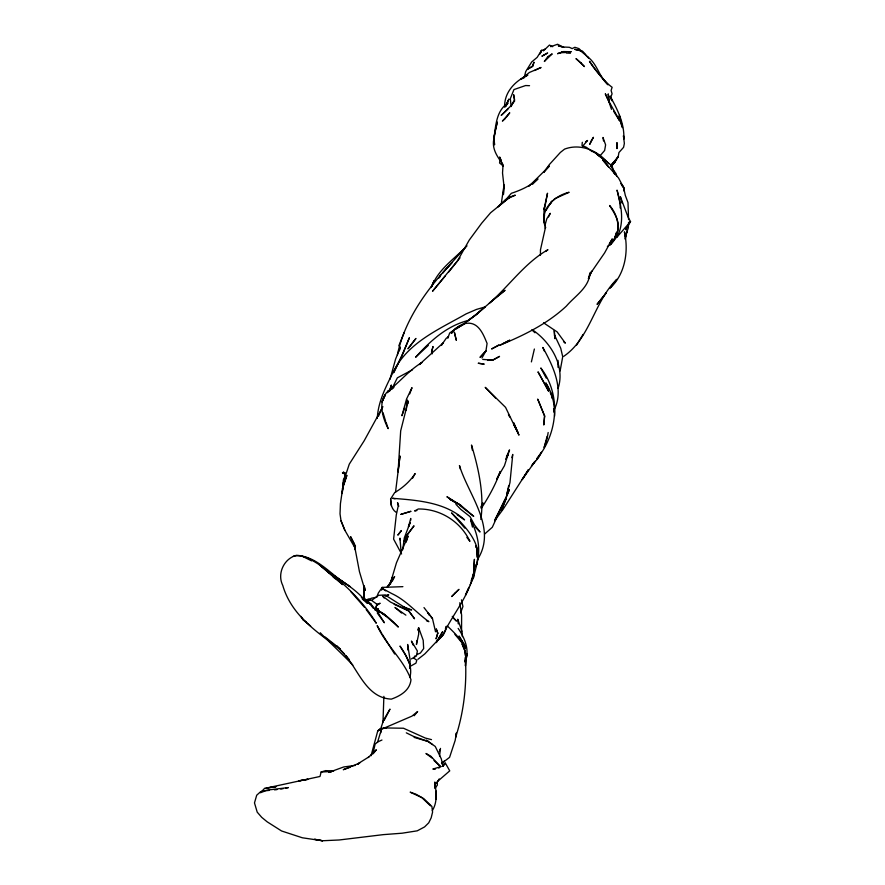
<?xml version="1.0" encoding="UTF-8"?>
<svg xmlns="http://www.w3.org/2000/svg" width="885" height="885" viewBox="0 0 885 885"><rect width="100%" height="100%" fill="white"/><g stroke="black" fill="none" stroke-linecap="round" stroke-linejoin="round"><path stroke-width="1.33" d="M558.004 367.308L558.015 360.372M410.087 668.275L410.109 660L407.653 644.468L407.841 649.988M628.571 219.646L628.007 202.61L625.308 195.397L623.372 186.492L620.628 183.538M620.175 207.942L620.197 204.026L617.055 190.12C621.193 205.243 624.777 222.367 617.077 236.992L613.327 239.846M383.88 696.34L382.984 722.193M540.425 255.201L540.458 249.858L545.558 227.047L545.359 228.396L545.315 224.115L546.83 218.684L550.271 213.318L548.556 216.902M434.767 787.219L434.823 782.019C436.15 791.467 437.798 801.821 432.356 810.56M624.091 190.85L624.124 188.45L618.56 178.029L602.751 160.03L608.692 167.21M344.519 474.05L344.542 472.745L343.491 472.192L344.575 473.198M553.092 200.53L554.663 198.771L569.121 192.277C554.386 195.651 539.419 209.723 544.961 225.852L544.065 219.712L544.352 207.665L547.516 193.229L544.363 209.634L544.352 207.665L544.463 216.106M628.483 223.684L628.361 227.71L625.474 235.985L625.253 239.249L627.011 230.93L625.463 237.125L624.412 231.848C628.815 251.13 625.23 274.25 610.042 288.123L616.834 279.295C594.211 301.442 590.284 338.192 563.811 356.279M402.708 549.817L404.323 537.881L410.142 522.626M410.673 520.402L410.728 518.466L408.439 526.885L410.197 522.471M343.092 485.799L343.358 479.924L345.106 476.13L344.199 473.176M364.177 594.443L364.045 597.198L364.222 585.859L365.129 590.35M364.377 590.317L364.509 587.574L363.658 593.027L364.089 598.138M406.337 410.308L406.724 399.522L406.989 403.162M546.255 378.105L540.812 367.972C561.599 394.821 557.871 433.495 536.819 458.928M502.99 165.783L502.525 173.04L503.83 184.777L503.41 194.589L503.996 186.027M377.298 418.417C378.028 401.779 385.937 386.723 393.172 372.098C407.764 342.373 438.971 329.386 466.074 313.909L476.429 309.44L485.4 306.841M582.308 142.297L582.009 145.516L586.368 147.297L592.364 151.733M395.518 492.215L399.998 455.952L398.117 471.76M398.073 471.705L400.684 430.851L408.228 400.982L407.885 403.648M461.561 631.625L461.616 615.108L459.802 602.751M508.687 485.721L506.873 494.129L509.97 482.579L512.758 454.447L511.873 457.656M416.857 640.74L416.448 644.512L418.682 634.125L418.594 627.653L418.196 630.341M465.09 661.958C470.046 650.442 464.78 638.041 458.165 628.405M466.251 658.639L466.804 653.528L464.935 661.504M409.921 677.191C413.052 665.675 406.082 655.154 400.009 646.061L405.595 655.243L409.755 664.159L409.943 668.286M439.546 756.133L440.476 748.4M504.66 107.207C504.052 92.261 515.114 80.955 527.847 75.059L520.789 79.429L529.385 72.47L541.056 67.481L534.562 70.512M501.43 202.588L504.085 184.81M380.804 732.747L381.181 730.214L377.475 742.449M397.398 354.808C404.71 319.341 427.499 288.433 452.025 262.524L442.434 273.244L465.532 247.125M548.158 432.511L547.184 438.263L544.098 447.556L547.14 436.272M466.804 653.528L465.433 665.885L465.388 657.422C466.948 684.426 464.005 711.496 455.642 737.249L456.372 733.012L455.189 740.347L449.58 757.35L441.571 763.467M500.213 159.543L499.549 162.973L503.288 166.004M560.116 370.948L562.727 356.721L560.736 348.236L554.53 335.105L554.253 330.514L554.917 338.667L554.53 335.105L555.138 337.904M381.612 590.151L382.22 587.386L402.896 586.667M390.019 379.267L395.562 359.166L400.451 347.042L399.345 350.792M372.895 753.987L375.096 744.152L377.895 741.818L381.955 740.026M534.374 349.022L531.387 361.899M617.166 232.191C620.938 222.511 614.511 213.407 609.588 205.497C619.965 216.958 622.398 237.932 607.387 246.439M617.852 233.839L617.077 236.992L630.518 221.593L628.062 217.102L620.374 196.724L622.055 203.141M331.488 771.499L321.122 772.008L320.005 776.466L266.23 788.104L275.711 786.787M524.152 77.814L525.712 71.585L531.686 61.972L537.162 57.359L541.565 50.323L544.662 49.682L549.441 45.058L552.683 46.695M371.036 755.768L377.773 730.844L380.218 728.753L386.457 727.957L403.494 728.244L425.364 738.068L431.493 739.628M390.285 583.569L396.458 562.805L408.14 536.022L406.204 541.764M558.081 388.393C565.537 365.936 550.547 342.019 532.195 329.64M375.118 610.296L376.955 604.256L371.434 600.284L363.868 599.632M431.482 352.219L433.03 346.522L431.78 351.256L432.179 353.867M389.654 391.093L391.369 385.019L389.378 391.07M376.025 607.519L376.944 604.311M406.082 541.985L406.624 540.149M390.451 584.144L392.564 577.086L389.798 584.111M343.59 472.336L342.451 472.822L344.044 472.601M480.843 519.462C484.372 494.582 478.674 468.917 471.495 445.033L472.38 450.288M380.583 729.207L383.537 720.169L389.997 709.117L384.167 720.39M439.933 277.016L440.763 274.505L438.849 278.155M471.13 580.925L473.608 573.535L474.415 559.309L473.387 577.927L470.156 584.797M614.732 237.678L616.646 232.246L614.444 239.448L610.23 244.891L614.345 238.762M404.699 407.963L401.934 415.751L406.536 399.069L412.001 387.652L409.733 393.891M540.702 52.713L541.565 50.323L539.883 54.085M460.62 612.874L462.932 606.502L461.45 599.842M445.409 628.815L446.35 626.226C446.162 632.2 441.792 636.879 437.599 640.663L443.684 634.025L424.833 653.893L417.897 659.325M626.735 227.124L625.806 229.657L630.518 221.593L628.427 222.6M511.475 105.669L514.506 99.54L513.621 94.728L514.506 99.54M475.92 566.168C484.515 545.282 465.012 526.243 451.56 512.891L464.824 528.124M439.292 751.586L440.077 749.462M418.063 629.921L418.782 628.04L423.196 640.253L423.672 648.561L420.386 653.042L416.625 654.69M475.798 566.61L477.314 562.395L473.387 577.927L473.608 573.535C469.138 595.373 453.806 613.028 443.993 632.698M376.877 596.767L378.315 593.05L382.22 587.386M378.537 416.105L382.674 406.547M431.858 286.386C438.318 269.184 454.735 258.63 467.014 245.853M398.836 345.792L404.202 332.461M431.747 286.497L434.159 280.678L430.995 287.592M504.373 500.943L509.406 489.538L506.231 497.525L495.102 519.606L504.373 500.943L492.303 527.272L484.659 534.009M480.92 507.603L482.967 502.912L481.186 506.419M553.678 410.795C564.796 390.064 553.092 366.025 542.837 347.473L544.441 351.234M497.359 478.066L500.257 471.484C495.655 484.571 488.797 496.872 481.252 508.421M468.265 588.857L465.499 595.107L469.072 587.087M393.847 372.607L403.394 352.595L409.401 337.727L401.071 357.407L393.405 372.64M506.474 456.726L509.539 449.901L504.439 465.731L496.618 479.128M475.555 566.61C481.849 551.222 477.889 533.976 470.599 519.76L472.468 527.095M611.978 165.926L614.002 161.568L610.86 166.435M477.225 559.995C497.824 528.422 468.751 495.755 459.448 465.576L460.432 469.194M505.589 106.189L508.941 99.065L505.357 106.41M415.054 655.763L413.859 658.141L416.802 660.254L415.95 663.142L409.501 666.737M392.188 581.39L394.622 576.566L387.32 586.843M439.214 778.911L436.449 783.479M505.589 459.182L507.935 455.001L506.618 457.313M481.949 357.994L485.965 350.858L487.082 343.457C482.878 333.07 477.612 319.85 463.397 323.943L457.822 327.693L464.691 323.855L460.266 325.459L454.956 328.789L451.339 333.391L454.315 330.747M412.476 478.32L415.165 473.575C409.998 481.418 402.73 487.856 394.677 492.613L390.628 498.963C390.595 503.952 391.701 509.406 396.148 512.349M382.762 406.89L364.2 440.741L349.276 464.149L343.778 480.754L340.426 503.676L340.028 513.886L341.024 520.8L344.829 530.226L355.239 548.258M611.258 166.657L618.239 156.501L618.925 152.563L623.582 147.319L624.356 143.492L623.471 135.693L623.792 139.144C624.699 123.59 617.376 109.253 609.986 95.989M609.4 243.641L612.298 238.884L604.61 252.9L590.417 273.498L591.788 271.142L588.403 278.675L590.007 272.879C589.133 287.658 575.173 295.789 566.4 306.077C547.306 323.932 523.577 335.459 499.638 345.327L509.782 340.172L503.045 343.612M576.577 345.106L583.06 334.486M545.945 210.553L551.82 201.116L549.972 204.048L551.532 202.289M442.29 764.275L444.58 760.879L441.737 763.357M505.423 106.698L508.056 102.948C495.301 111.167 495.81 127.838 493.465 141.346C492.635 150.527 498.078 157.585 503.034 164.599M368.204 757.549L376.346 749.761L373.758 753.08M535.215 461.151L522.15 479.626L528.367 469.758L503.145 509.229L494.538 520.856M534.551 461.782L531.454 466.041L538.434 457.81L541.509 452.202L536.874 458.596M442.688 343.579L441.504 345.128L446.14 338.391L448.518 336.588L447.81 338.081L449.691 333.014L455.1 329.231M505.988 117.683L509.76 112.782L502.403 121.101L505.235 118.656M434.756 788.513L437.356 785.15L437.278 781.643L449.735 770.857L445.398 763.147L442.566 766.333M460.023 257.834L448.706 272.005M543.335 50.899L544.817 49.029M443.02 766.167L445.398 763.147M614.765 237.623L616.347 235.664M438.805 768.169L440.265 766.366M414.147 715.744L417.631 711.529L411.901 716.153L377.773 730.844L378.846 730.114M514.749 100.79L511.397 105.381L501.187 115.404L507.924 109.065M599.776 156.136L604.643 150.472L605.606 144.875L602.995 137.463L603.526 140.936M445.42 275.81L432.544 291.231L457.567 260.732L469.26 240.067L481.639 223.252L490.589 212.765L509.992 197.001L515.269 195.176L505.534 199.601L497.779 206.968L509.992 197.001L509.085 197.388M504.727 200.895L511.342 193.317C520.933 190.142 530.58 185.839 537.969 178.847L532.549 184.246M342.915 472.524L343.159 473.121L342.893 472.612M582.43 146.468L587.54 140.494L585.538 141.843M387.42 586.987L389.079 585.228L387.464 586.899M611.546 164.853L618.239 156.501L614.832 162.386L610.805 165.772M528.865 186.337L549.342 166.137L543.755 172.376L549.408 164.488L560.382 152.43L564.575 149.111C580.715 143.016 598.26 150.738 608.581 163.692M387.464 392.708L392.155 388.294L397.354 377.829L412.498 369.775M428.318 345.371L415.607 357.241C430.232 341.002 446.936 325.647 468.773 320.326M456.295 328.977L460.266 325.459L456.129 328.468M460.277 326.145C476.252 315.558 489.892 302.05 505.058 290.313L489.339 303.157C509.395 285.822 524.528 263.099 547.926 249.703L545.713 251.495M443.274 342.794L419.302 364.565L421.868 362.529C408.947 370.339 399.445 382.32 387.63 391.535C377.53 401.58 382.53 417.587 388.15 428.639L386.092 422.245M357.706 763.899L369.023 756.819M391.701 389.256L393.814 387.519M372.01 600.119L378.537 595.328L385.052 594.952L406.104 608.316L402.974 606.601L411.613 609.942L407.177 608.935M610.705 165.517L614.832 162.386L611.679 164.245M467.745 320.824L477.148 313.932L485.212 306.664L475.732 315.082L467.7 320.857M362.319 599.056L367.596 603.437C358.226 591.269 345.216 583.204 332.66 574.774L350.051 586.589C332.207 576.467 318.478 556.643 296.519 555.293C283.952 558.512 276.894 573.723 282.757 585.405C291.253 614.942 316.985 632.421 340.537 649.358L336.698 645.607M393.825 386.822L387.63 391.535L389.677 390.429M357.684 764.319L359.752 762.97L343.28 769.707L350.36 767.173M377.176 605.108L380.152 603.249L376.468 604.599M369.233 599.532L371.368 598.227L376.789 597.154M456.129 328.612L458.209 327.373M411.381 658.905L416.392 656.006L417.377 650.995L411.437 641.061L413.096 645.032M365.638 600.262L368.735 598.88L370.682 600.307M561.776 51.927L563.767 51.573L557.661 53.631L563.767 51.573L571.256 51.706L568.546 51.761M550.724 46.684L557.572 44.25L563.701 47.37L558.214 45.71L562.971 46.993L569.343 47.292L572.164 48.609L574.874 47.292L578.967 48.631L588.591 57.99L582.418 51.087L574.708 49.328L580.704 50.854L585.007 54.361M362.684 598.216L364.255 597.718L366.268 600.705M385.373 595.97L388.758 594.908L384.809 595.638M441.305 766.51L432.842 769.065L435.464 769.065M331.421 771.753L328.766 772.406L343.767 766.952L355.449 765.392M280.788 789.099L283.322 788.59M285.844 788.081L288.366 787.573L267.735 790.028L260.71 791.621L256.705 795.217L254.482 802.905L257.203 812.142L261.728 817.353L267.148 821.811L281.585 830.982L302.36 837.785L322.461 840.75L339.121 839.987L383.249 834.644L402.111 833.205L417.244 830.827L424.59 826.911L428.738 822.818L431.183 817.806L432.577 812.12L431.891 806.434L423.716 798.58L415.762 794.133L410.164 792.163L421.758 797.562L430.486 805.804M416.868 510.556L414.634 510.977L418.306 508.986C440.11 508.698 460.565 521.464 469.924 541.343L466.849 537.383M275.921 786.743L264.692 788.247L260.478 792.739L265.577 790.759L269.383 790.371M386.457 727.957L380.218 728.753M293.223 556.3C302.947 553.933 311.487 559.873 319.308 564.718C341.4 581.025 362.031 599.477 376.291 623.228L366.18 609.544M274.45 789.862L276.994 789.608M487.591 360.383L492.668 360.162L499.483 356.445L492.668 360.162L482.745 359.398M560.039 52.702L566.212 52.503M529.54 85.69L525.601 85.535L513.942 89.584L510.313 98.7L511.143 106.576M566.522 53.045L570.405 53.244M333.667 771.045L325.669 770.614L321.122 772.008M376.169 608.869L378.548 609.134L376.025 608.128M395.086 498.786L392.674 498.31C417.443 500.302 445.398 502.138 464.57 519.893L457.191 514.793M414.136 737.393L428.251 741.53L435.254 746.453L441.338 758.921L442.854 765.956M394.146 604.3L408.726 610.893L414.468 618.648L408.726 610.893L390.473 602.043L382.641 596.114L384.156 598.006M426.404 620.706L428.882 621.657C416.072 612.597 406.226 600.163 391.646 593.514L382.088 588.337L385.749 590.881M367.684 602.84L371.069 604.256L377.917 612.475L384.356 622.763L377.287 613.028M375.859 609.311L384.754 614.5L386.325 616.579L382.342 613.305M344.276 473.486L343.347 473.077L344.132 473.431M376.059 609.289C384.378 613.814 391.966 620.02 398.338 627.045L385.561 615.65L375.107 608.88M406.303 732.835L413.24 736.254L428.251 741.53L426.216 740.192L432.533 744.55M302.305 556.245L311.608 560.891M376.036 609.024L379.355 610.849M460.211 505.789L473.729 516.364L460.642 505.213L450.078 499.428L460.642 505.213L446.914 496.728L455.941 503.001M405.872 615.152L394.964 607.475L401.591 613.051M344.287 653.783L334.674 644.545L325.16 637.023M361.345 597.464L371.069 604.256L367.043 600.329L373.37 608.294M543.567 322.826L557.13 331.908L565.371 343.159L563.535 341.676M447.71 626.326C454.459 632.731 461.693 639.988 465.422 648.639L462.446 643.063L464.348 645.552L454.912 634.39M310.646 626.071L303.046 619.71L301.741 617.63M605.052 160.484L596.933 154.278L611.878 165.727L614.721 174.091L612.851 170.495M375.981 609.555L379.023 611.933L375.273 608.692M306.199 622.166L303.046 619.71L300.944 616.358M333.136 576.987L335.216 578.668M532.051 330.05L534.971 332.76M345.05 473.209L344.542 472.745L344.73 473.309M433.993 760.503L440.155 766.233L430.752 756.144L425.962 753.5L431.88 757.925M587.596 56.784C597.397 64.074 599.178 77.006 607.995 84.794C601.977 76.718 594.532 70.081 589.487 61.286C596.335 70.723 602.574 80.203 612.121 87.283L611.104 90.502L612.077 93.832L610.949 96.697L611.878 100.746L609.997 96.631M453.352 618.139L456.472 621.082L452.257 616.347M352.827 665.133C342.274 653.982 330.802 643.705 320.259 632.753M475.256 527.095L480.035 531.985L474.526 524.905L470.012 516.619L460.665 509.273L455.941 504.328M346.975 657.323L341.079 650.453M349.166 659.425L345.637 655.564C358.945 671.56 367.032 697.922 391.336 699.128C400.44 695.898 409.921 690.344 410.983 679.702C403.748 659.779 385.937 645.11 377.165 625.606L381.523 633.029M350.692 591.479L364.631 607.431M621.845 185.496L624.124 188.45L624.179 190.917M495.644 398.184L485.212 387.342L505.556 407.354L518.975 435.143L513.665 422.82L518.024 432.754L513.554 424.313M435.542 631.779L432.477 618.582L427.853 612.597L428.993 614.964M423.992 607.586L432.477 618.582M394.677 654.048L382.143 634.091M611.789 167.696L616.093 173.714L616.723 176.115M608.382 95.934L608.216 93.898L609.179 102.417L605.307 93.788C609.433 103.202 614.964 111.72 619.644 120.858L613.681 111.322M401.591 553.988L393.604 539.109L396.281 515.004L398.217 505.988L397.531 502.625L398.781 506.264M508.444 414.656L509.727 417.067M475.643 546.277L476.926 548.722L477.303 557.251L476.926 548.722L475.842 546.156M355.505 546.2L350.582 536.675L353.425 542.505L355.383 549.939L354.055 543.29L359.443 571.644L364.963 590.151M501.386 160.749L499.605 157.01L502.901 165.705M619.035 116.798L620.473 120.128M385.572 421.017L383.006 412.675M549.264 390.23L545.802 382.895C552.317 392.73 554.939 404.489 554.585 416.182M550.238 392.564L552.694 398.394L551.521 393.316L552.218 398.515M341.024 520.8L344.829 530.226M620.883 123.491L622.476 127.628L619.345 115.404L620.628 122.141M618.925 117.097L620.197 120.869M608.769 101.189L611.469 109.331M476.683 549.773L477.247 552.185M344.663 472.922L345.504 476.572M544.961 225.852L543.644 216.526L544.065 219.712M553.59 408.704L554.087 412.443M608.46 96.963L609.179 102.417M400.197 539.938L399.965 538.124L401.17 553.136M458.275 623.914L457.722 619.212L462.047 631.569L462.368 636.68M390.628 498.963L391.391 505.988M436.194 791.278L435.951 799.365L436.194 791.278M617.088 145.494L616.978 148.591L616.967 142.585L617.088 145.494M544.607 415.994L543.81 424.767L544.607 415.994L537.781 399.279L544.607 415.994M342.772 488.022L342.141 493.531L343.778 480.754L342.772 488.022M495.036 131.776L494.118 138.613L494.527 144.875L493.963 137.009L497.304 121.997L495.036 131.776M437.754 633.14L436.128 638.749L437.754 633.14L436.305 629.08L437.754 633.14M343.236 485.843L342.418 489.062L346.876 475.345L343.236 485.843M533.932 62.348L532.881 66.342L527.504 69.251L532.305 66.242L533.932 62.348M406.359 535.724L404.323 541.233L406.115 536.542L414.014 525.823L406.359 535.724M506.43 497.857L501.352 510.424L506.43 497.857M383.581 398.361L381.955 402.055L385.484 394.655L383.581 398.361M591.512 140.306L589.675 144.41L593.448 137.297L591.512 140.306M442.555 631.824L436.294 642.543L442.555 631.824M485.965 350.858L480.157 357.208L485.965 350.858M547.859 56.596L544.341 61.485L552.185 53.874L547.859 56.596M401.381 530.58L397.973 534.949L401.381 530.58M410.563 345.393L407.963 348.801L415.939 338.446L410.563 345.393M606.336 292.758L597.187 304.174L606.336 292.758M454.89 593.304L451.704 596.534L458.972 589.355L454.89 593.304M544.12 54.914L541.874 56.197L547.638 52.989L544.12 54.914M498.277 345.305L491.629 348.967L499.029 345.139L498.277 345.305M410.784 511.364L400.949 514.362L410.784 511.364M299.849 780.636L298.699 780.88L307.869 779.342L299.849 780.636M322.461 840.75L314.706 839.312L322.461 840.75M483.973 364.1L478.376 363.259L483.973 364.1M596.866 153.78L593.525 151.656L601.324 157.176L596.866 153.78M328.888 572.783L319.308 564.718L342.672 584.598L328.888 572.783M580.958 62.868L575.98 58.598L584.443 66.585L580.958 62.868M465.72 647.046L459.105 636.215L465.72 647.046M539.374 374.134L537.991 371.855L548.623 391.203L539.374 374.134M464.846 650.386L462.081 643.948L464.879 650.818L465.919 658.418L464.846 650.386M456.24 340.094L454.47 332.605L456.24 340.094"/></g></svg>
